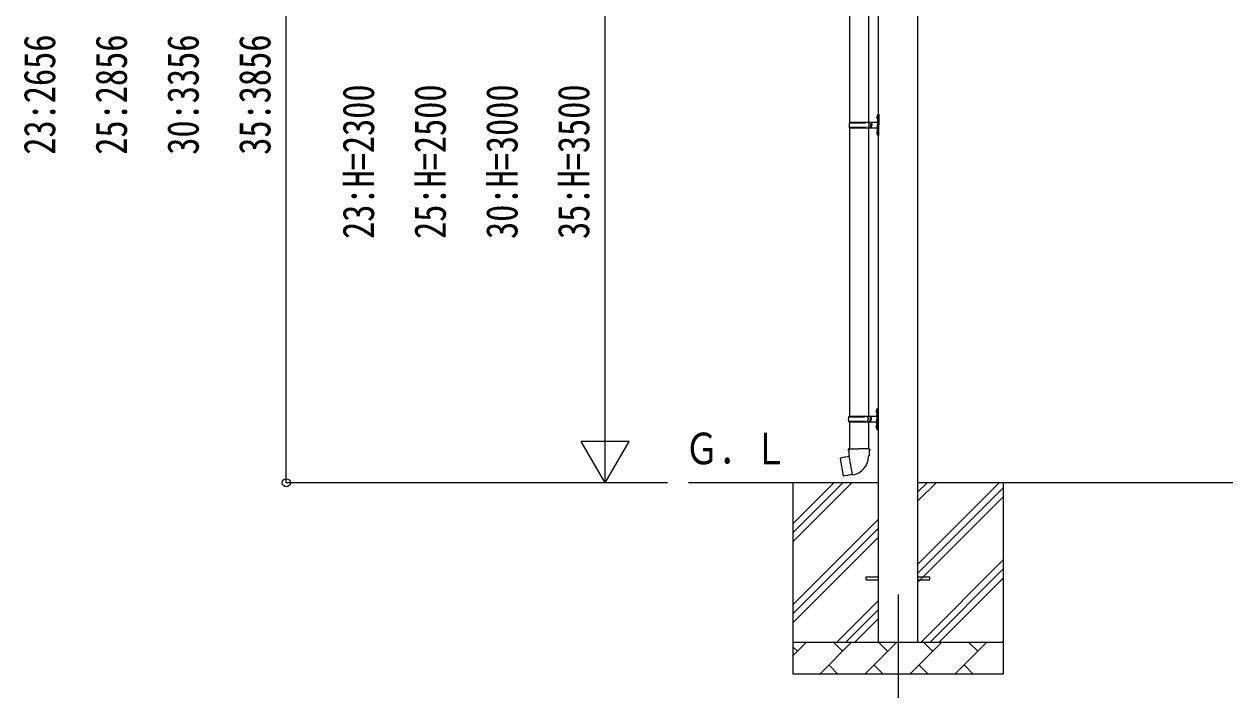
# Model space of a CAD drawing. Units: millimetres, scale not verified. Extents: x -12615 to 12615, y -8910 to 8910.
# Drawn here: x -3385 to 381, y -5632 to -3543 of the extents above; entities that cross this region are included whole.
import ezdxf
from ezdxf.enums import TextEntityAlignment as Align

# ---------------------------------------------------------------- set-up
doc = ezdxf.new("R2010")
doc.units = ezdxf.units.MM
doc.header["$LTSCALE"] = 40
for name, color, linetype in [('0-3_YKK_12', 2, 'Continuous'), ('0-4_YKK_13', 4, 'Continuous'), ('0-5_YKK_A1', 4, 'Continuous'), ('0-6_YKK_D', 6, 'Continuous')]:
    doc.layers.add(name, color=color, linetype=linetype)
doc.styles.add('ＭＳ ゴシック', font='')
doc.styles.get('ＭＳ ゴシック').set_extended_font_data('MS Gothic')

msp = doc.modelspace()

# ---------------------------------------------------------------- linework, layer by layer
at = {"layer": '0-3_YKK_12'}
msp.add_line((-644.1, -5332.18), (-644.1, -5832.18), dxfattribs=at)
at = {"layer": '0-4_YKK_13'}
for p, q in [((-796.6, -2946.18), (-796.6, -3850.68)), ((-736.6, -2946.18), (-736.6, -3850.68)), ((-710.4, -3833.54), (-708.36, -3834.53)), ((-709.13, -3831.53), (-708.5, -3831.53)), ((-709.13, -3831.53), (-709.13, -3839.83)), ((-709.13, -3839.83), (-708.5, -3839.83)), ((-708.5, -3831.53), (-708.5, -3839.83)), ((-708.5, -3831.53), (-708.1, -3831.93)), ((-708.5, -3839.83), (-708.1, -3839.43)), ((-708.36, -3834.53), (-707.75, -3835.68)), ((-708.1, -3827.68), (-705.1, -3826.18)), ((-708.1, -3827.68), (-708.1, -3859.68)), ((-708.1, -3831.93), (-708.1, -3839.43)), ((-705.1, -3826.18), (-705.1, -3859.68)), ((-705.1, -3826.18), (-704.1, -3826.18)), ((-704.1, -3826.18), (-704.1, -3859.68)), ((-797.1, -3852.68), (-746.77, -3852.68)), ((-797.1, -3866.68), (-746.77, -3866.68)), ((-796.6, -3868.68), (-796.6, -4773.18)), ((-796.1, -3850.68), (-710.1, -3850.68)), ((-796.1, -3850.68), (-796.1, -3852.68)), ((-796.1, -3868.68), (-796.1, -3866.68)), ((-796.1, -3868.68), (-710.1, -3868.68)), ((-737.1, -3850.68), (-737.1, -3855.18)), ((-737.1, -3855.18), (-735.1, -3855.18)), ((-737.1, -3868.68), (-737.1, -3864.18)), ((-737.1, -3864.18), (-735.1, -3864.18)), ((-736.6, -3868.68), (-736.6, -4773.18)), ((-735.1, -3855.18), (-735.1, -3859.68)), ((-735.1, -3864.18), (-735.1, -3859.68)), ((-729.1, -3850.68), (-729.1, -3859.68)), ((-729.1, -3855.18), (-726.1, -3855.18)), ((-729.1, -3868.68), (-729.1, -3859.68)), ((-729.1, -3864.18), (-726.1, -3864.18)), ((-726.1, -3855.18), (-726.1, -3859.68)), ((-726.1, -3864.18), (-726.1, -3859.68)), ((-709.13, -3879.53), (-708.5, -3879.53)), ((-709.13, -3879.53), (-709.13, -3887.83)), ((-708.5, -3879.53), (-708.5, -3887.83)), ((-708.5, -3879.53), (-708.1, -3879.93)), ((-708.1, -3891.68), (-708.1, -3859.68)), ((-705.1, -3893.18), (-705.1, -3859.68)), ((-704.1, -3893.18), (-704.1, -3859.68)), ((-710.4, -3881.54), (-708.36, -3882.53)), ((-709.13, -3887.83), (-708.5, -3887.83)), ((-708.5, -3887.83), (-708.1, -3887.43)), ((-708.36, -3882.53), (-707.75, -3883.68)), ((-708.1, -3879.93), (-708.1, -3887.43)), ((-708.1, -3891.68), (-705.1, -3893.18)), ((-705.1, -3893.18), (-704.1, -3893.18)), ((-799.6, -4775.18), (-749.27, -4775.18)), ((-798.6, -4773.18), (-712.6, -4773.18)), ((-798.6, -4773.18), (-798.6, -4775.18)), ((-739.6, -4773.18), (-739.6, -4777.68)), ((-739.6, -4777.68), (-737.6, -4777.68)), ((-737.6, -4777.68), (-737.6, -4782.18)), ((-737.6, -4786.68), (-737.6, -4782.18)), ((-731.6, -4773.18), (-731.6, -4782.18)), ((-731.6, -4777.68), (-728.6, -4777.68)), ((-731.6, -4791.18), (-731.6, -4782.18)), ((-728.6, -4777.68), (-728.6, -4782.18)), ((-728.6, -4786.68), (-728.6, -4782.18)), ((-712.9, -4756.04), (-710.86, -4757.03)), ((-711.63, -4754.03), (-711, -4754.03)), ((-711.63, -4754.03), (-711.63, -4762.33)), ((-711.63, -4762.33), (-711, -4762.33)), ((-711, -4754.03), (-711, -4762.33)), ((-711, -4754.03), (-710.6, -4754.43)), ((-711, -4762.33), (-710.6, -4761.93)), ((-710.86, -4757.03), (-710.25, -4758.18)), ((-710.6, -4750.18), (-707.6, -4748.68)), ((-710.6, -4750.18), (-710.6, -4782.18)), ((-710.6, -4754.43), (-710.6, -4761.93)), ((-710.6, -4814.18), (-710.6, -4782.18)), ((-707.6, -4748.68), (-707.6, -4782.18)), ((-707.6, -4748.68), (-706.6, -4748.68)), ((-707.6, -4815.68), (-707.6, -4782.18)), ((-706.6, -4748.68), (-706.6, -4782.18)), ((-706.6, -4815.68), (-706.6, -4782.18)), ((-799.6, -4789.18), (-749.27, -4789.18)), ((-798.6, -4791.18), (-798.6, -4789.18)), ((-798.6, -4791.18), (-712.6, -4791.18)), ((-796.6, -4791.18), (-796.6, -4876.11)), ((-739.6, -4791.18), (-739.6, -4786.68)), ((-739.6, -4786.68), (-737.6, -4786.68)), ((-736.6, -4791.18), (-736.6, -4876.11)), ((-731.6, -4786.68), (-728.6, -4786.68)), ((-712.9, -4804.04), (-710.86, -4805.03)), ((-711.63, -4802.03), (-711, -4802.03)), ((-711.63, -4802.03), (-711.63, -4810.33)), ((-711.63, -4810.33), (-711, -4810.33)), ((-711, -4802.03), (-711, -4810.33)), ((-711, -4802.03), (-710.6, -4802.43)), ((-711, -4810.33), (-710.6, -4809.93)), ((-710.86, -4805.03), (-710.25, -4806.18)), ((-710.6, -4802.43), (-710.6, -4809.93)), ((-710.6, -4814.18), (-707.6, -4815.68)), ((-707.6, -4815.68), (-706.6, -4815.68)), ((-798.45, -4876.11), (-800.6, -4876.89)), ((-800.6, -4876.89), (-800.6, -4880.51)), ((-800.6, -4880.51), (-798.36, -4881.33)), ((-798.45, -4876.11), (-766.6, -4876.11)), ((-798.45, -4876.11), (-798.36, -4881.33)), ((-798.36, -4881.33), (-798.1, -4896.11)), ((-798.1, -4896.11), (-796.75, -4898.11)), ((-734.75, -4876.11), (-766.6, -4876.11)), ((-735.1, -4896.11), (-736.41, -4898.05)), ((-732.6, -4880.51), (-734.84, -4881.33)), ((-734.75, -4876.11), (-732.6, -4876.89)), ((-732.6, -4876.89), (-732.6, -4880.51)), ((-825.06, -4904.56), (-825.87, -4905.73)), ((-825.87, -4905.73), (-816.25, -4960.29)), ((-797.19, -4899.31), (-825.06, -4904.56)), ((-812.32, -4901.96), (-812.53, -4902.2)), ((-786.84, -4956.61), (-796.97, -4899.13)), ((-796.95, -4898.31), (-796.95, -4899.02)), ((-796.75, -4898.11), (-796.78, -4898.12)), ((-736.41, -4898.05), (-736.49, -4900.21)), ((-802.23, -4959.2), (-802.51, -4959.05)), ((-786.53, -4957.37), (-786.78, -4956.71)), ((-744.1, -5277.68), (-706.6, -5277.68)), ((-744.1, -5286.68), (-744.1, -5277.68)), ((-744.1, -5286.68), (-706.6, -5286.68)), ((-581.6, -5277.68), (-544.1, -5277.68)), ((-581.6, -5286.68), (-544.1, -5286.68)), ((-544.1, -5286.68), (-544.1, -5277.68))]:
    msp.add_line(p, q, dxfattribs=at)
for points in [[(-710.4, -3837.83), (-708.36, -3836.83), (-707.75, -3835.68)], [(-710.4, -3885.83), (-708.36, -3884.83), (-707.75, -3883.68)], [(-712.9, -4760.33), (-710.86, -4759.33), (-710.25, -4758.18)], [(-712.9, -4808.33), (-710.86, -4807.33), (-710.25, -4806.18)], [(-734.75, -4876.11), (-734.84, -4881.33), (-735.1, -4896.11)], [(-810.07, -4901.74), (-810.35, -4901.59), (-812.32, -4901.96)], [(-787.11, -4956.51), (-815.09, -4961.11), (-816.25, -4960.29)], [(-800.04, -4958.64), (-800.25, -4958.88), (-802.23, -4959.2)]]:
    msp.add_lwpolyline(points, dxfattribs=at)
for centre, radius, start, end in [((-704.8, -3835.68), 6, 136.21765, 223.78235), ((-748.35, -3859.68), 49.25, 171.82876, 180.00002), ((-748.35, -3859.68), 49.25, 180.00002, 188.17127), ((-746.77, -3850.68), 2, 270, 359.99998), ((-746.77, -3868.68), 2, 0.00005, 90.00004), ((-704.8, -3883.68), 6, 136.21765, 223.78235), ((-710.1, -3848.68), 2, 270, 359.99998), ((-710.1, -3870.68), 2, 0.00005, 90.00004), ((-750.85, -4782.18), 49.25, 171.82876, 180.00002), ((-750.85, -4782.18), 49.25, 180.00002, 188.17127), ((-749.27, -4773.18), 2, 270, 359.99998), ((-707.3, -4758.18), 6, 136.21765, 223.78235), ((-712.6, -4771.18), 2, 270, 359.99998), ((-749.27, -4791.18), 2, 0.00005, 90.00004), ((-707.3, -4806.18), 6, 136.21765, 223.78235), ((-712.6, -4793.18), 2, 0.00005, 90.00004), ((-797.25, -4899.02), 0.3, 280.66842, 0), ((-796.75, -4898.31), 0.2, 100, 180), ((-796.75, -4898.11), 60.3, 279.96938, 358), ((-787.06, -4956.81), 0.3, 20, 99.33158), ((-786.35, -4957.3), 0.2, 200, 279.96938)]:
    msp.add_arc(centre, radius, start, end, dxfattribs=at)
at = {"layer": '0-5_YKK_A1'}
for p, q in [((-706.6, -2684.68), (-706.6, -5482.18)), ((-581.6, -5482.18), (-581.6, -2684.68)), ((-706.6, -4982.18), (-1300.76, -4982.18)), ((-974.1, -4982.18), (-974.1, -5582.18)), ((-974.1, -5167.23), (-789.05, -4982.18)), ((-974.1, -5138.95), (-817.33, -4982.18)), ((-974.1, -5110.67), (-845.62, -4982.18)), ((693.4, -4982.18), (-581.6, -4982.18)), ((-581.6, -5237.28), (-326.5, -4982.18)), ((-581.6, -5039.29), (-524.49, -4982.18)), ((-581.6, -5011.01), (-552.78, -4982.18)), ((-581.6, -5265.57), (-314.1, -4998.07)), ((-314.1, -4982.18), (-314.1, -5582.18)), ((-581.6, -5293.85), (-314.1, -5026.35)), ((-974.1, -5365.22), (-706.6, -5097.72)), ((-974.1, -5393.51), (-706.6, -5126.01)), ((-974.1, -5421.79), (-706.6, -5154.29)), ((-571.94, -5482.18), (-314.1, -5224.34)), ((-543.66, -5482.18), (-314.1, -5252.62)), ((-515.38, -5482.18), (-314.1, -5280.91)), ((-836.5, -5482.18), (-706.6, -5352.28)), ((-808.22, -5482.18), (-706.6, -5380.57)), ((-779.93, -5482.18), (-706.6, -5408.85)), ((-974.1, -5482.18), (-314.1, -5482.18)), ((-974.1, -5525.08), (-931.21, -5482.18)), ((-959.76, -5510.74), (-974.1, -5496.4)), ((-889.79, -5582.18), (-789.79, -5482.18)), ((-818.34, -5510.74), (-846.89, -5482.18)), ((-748.37, -5582.18), (-648.37, -5482.18)), ((-676.92, -5510.74), (-705.47, -5482.18)), ((-606.94, -5582.18), (-506.94, -5482.18)), ((-535.5, -5510.74), (-564.05, -5482.18)), ((-465.52, -5582.18), (-365.52, -5482.18)), ((-394.08, -5510.74), (-422.63, -5482.18)), ((-317.39, -5482.18), (-314.1, -5478.9)), ((-861.23, -5553.63), (-832.68, -5582.18)), ((-719.81, -5553.63), (-691.26, -5582.18)), ((-578.39, -5553.63), (-549.84, -5582.18)), ((-436.97, -5553.63), (-408.42, -5582.18)), ((-314.1, -5582.18), (-974.1, -5582.18))]:
    msp.add_line(p, q, dxfattribs=at)
at = {"layer": '0-6_YKK_D'}
for p, q in [((-2562.71, -4982.18), (-2562.71, -2326.57)), ((-1562.71, -4832.18), (-1562.71, -2832.18)), ((-1562.71, -4982.18), (-1562.71, -4722.38)), ((-1562.71, -4982.18), (-1637.71, -4852.28)), ((-1487.71, -4852.28), (-1637.71, -4852.28)), ((-1562.71, -4982.18), (-1487.71, -4852.28)), ((-1366.74, -4982.18), (-2563.71, -4982.18)), ((-1366.74, -4982.18), (-1563.71, -4982.18))]:
    msp.add_line(p, q, dxfattribs=at)
msp.add_circle((-2562.71, -4982.18), 12.75, dxfattribs=at)

# ---------------------------------------------------------------- texts
at = {"layer": '0-5_YKK_A1', "style": 'ＭＳ ゴシック', "width": 0.8}
msp.add_text('Ｇ．Ｌ', height=98.97, dxfattribs=at).set_placement((-1313.67, -4953.73), align=Align.BOTTOM_LEFT)
at = {"layer": '0-6_YKK_D', "style": 'ＭＳ ゴシック', "width": 0.8}
for s, p in [('23:2656', (-3257.71, -3953.18)), ('25:2856', (-3032.71, -3953.18)), ('30:3356', (-2807.71, -3953.18)), ('35:3856', (-2582.71, -3953.18)), ('23:H=2300', (-2257.71, -4217.38)), ('25:H=2500', (-2032.71, -4217.38)), ('30:H=3000', (-1807.71, -4217.38)), ('35:H=3500', (-1582.71, -4217.38))]:
    msp.add_text(s, height=98.97, rotation=90, dxfattribs=at).set_placement(p, align=Align.BOTTOM_LEFT)

doc.saveas('drawing.dxf')
